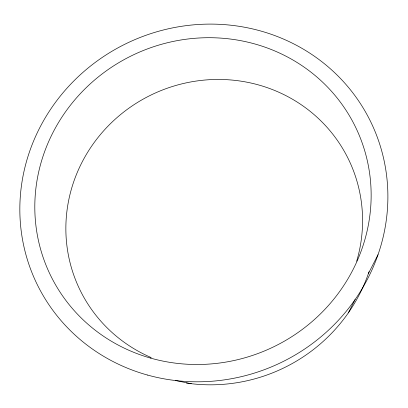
<?xml version="1.0" encoding="UTF-8"?>
<svg xmlns="http://www.w3.org/2000/svg" width="408" height="408" viewBox="0 0 408 408"><rect width="100%" height="100%" fill="white"/><g stroke="black" fill="none" stroke-linecap="round" stroke-linejoin="round"><path stroke-width="0.61" d="M348.325 312.89L355.139 299.518M368.419 273.528L378.012 254.709M175.537 380.536L191.311 383.709M369.041 271.718A163.363 157.753 -25.6 0 1 186.303 383.041M151.261 357.612A149.313 144.141 -25.6 0 1 76.796 173.594A149.313 144.141 -25.6 0 1 262.925 86.231A149.313 144.141 -25.6 0 1 356.689 261.197M150.583 358.096A169.565 161.951 -25.6 0 0 367.567 161.864A169.565 161.951 -25.6 0 0 90.785 83.365A169.565 161.951 -25.6 0 0 150.583 358.096M147.584 375.069A185.538 177.281 -25.6 0 0 383.739 159.003A185.538 177.281 -25.6 0 0 80.269 74.786A185.538 177.281 -25.6 0 0 147.584 375.069"/></g></svg>
